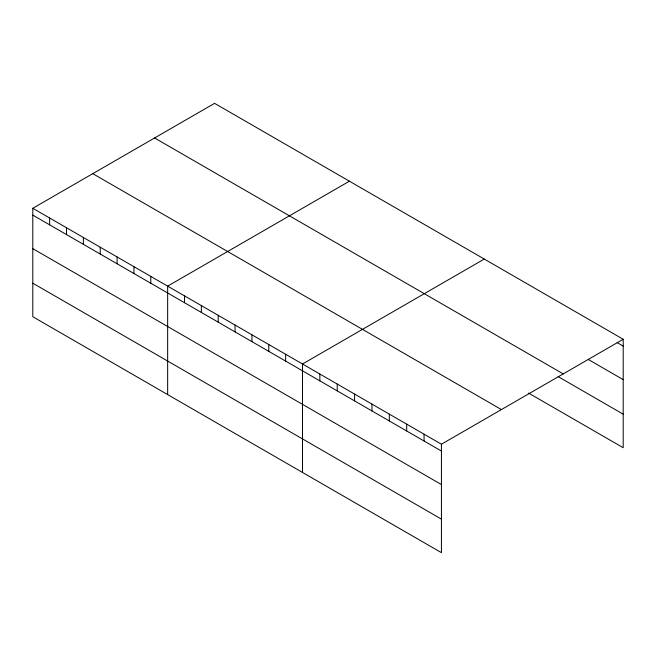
<?xml version="1.0" encoding="UTF-8"?>
<svg xmlns="http://www.w3.org/2000/svg" width="656" height="656" viewBox="0 0 656 656"><rect width="100%" height="100%" fill="white"/><g stroke="black" fill="none" stroke-linecap="round" stroke-linejoin="round"><path stroke-width="0.98" d="M32.8 208.288L441.431 444.21L441.431 552.655L32.8 316.733L32.8 208.288L214.569 103.345L623.2 339.267L623.2 447.712L528.547 393.067M349.418 181.195L167.649 286.139L167.649 394.592M484.267 259.054L302.498 363.998L302.498 472.443M441.431 444.21L623.2 339.267M617.124 342.588L623.2 346.097M588.465 359.578L623.2 379.627M154.586 137.973L563.217 373.895M558.076 376.577L623.2 414.174M92.783 173.66L501.414 409.574M32.8 215.119L441.431 451.041M32.8 248.657L441.431 484.571M32.8 283.203L441.431 519.126M424.063 434.182L424.063 441.012M406.695 424.153L406.695 430.984M389.328 414.133L389.328 420.955M371.96 404.104L371.96 410.935M354.593 394.076L354.593 400.906M337.225 384.047L337.225 390.878M319.857 374.027L319.857 380.849M285.639 354.265L285.639 361.095M268.78 344.531L268.78 351.362M251.929 334.798L251.929 341.628M235.069 325.073L235.069 331.903M218.218 315.339L218.218 322.17M201.359 305.606L201.359 312.436M184.5 295.872L184.5 302.703M150.79 276.414L150.79 283.244M133.939 266.68L133.939 273.511M117.08 256.947L117.08 263.778M100.22 247.214L100.22 254.044M83.369 237.488L83.369 244.311M66.51 227.755L66.51 234.586M49.659 218.022L49.659 224.852"/></g></svg>
